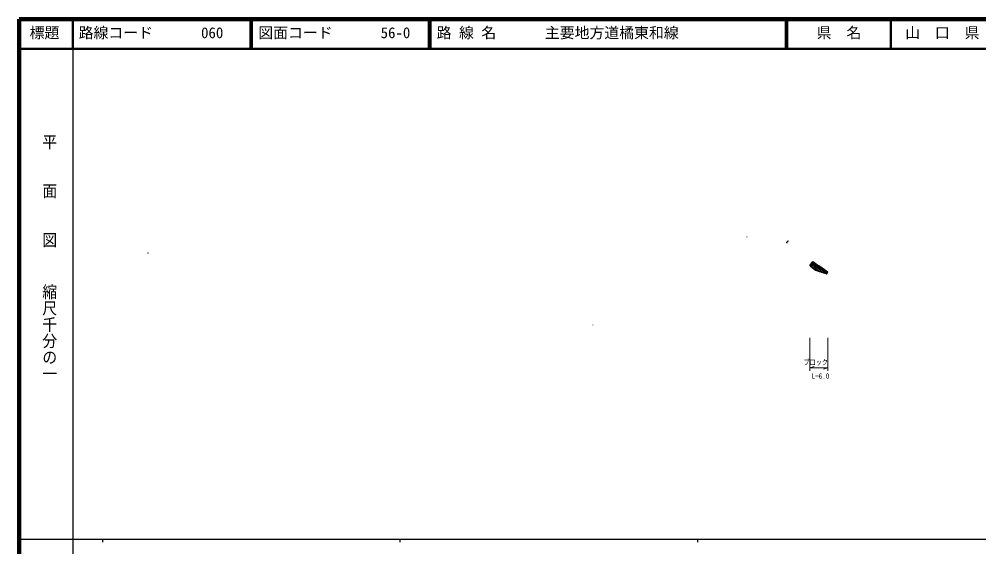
# Model space of a CAD drawing. Units: millimetres on the paper, with parts at other scales. Extents: x 40 to 680, y 20 to 380.
# Drawn here: x 40 to 362.6, y 202.4 to 380 of the extents above; entities that cross this region are included whole.
import ezdxf
from ezdxf.enums import TextEntityAlignment as Align

# ---------------------------------------------------------------- set-up
doc = ezdxf.new("R2010")
doc.units = ezdxf.units.MM
for name, color, linetype, lineweight in [('M-BMK-HTXT', 7, 'Continuous', 13), ('M-STR-HTXT', 7, 'Continuous', 13), ('M-STR-STR3', 7, 'Continuous', 25), ('M-TTL', 2, 'Continuous', 140), ('M-TTL-BAND', 7, 'Continuous', 25), ('M-TTL-FRAM', 2, 'Continuous', 50), ('M-TTL-LINE', 7, 'Continuous', 50)]:
    doc.layers.add(name, color=color, linetype=linetype, lineweight=lineweight)
doc.layers.add('M-TTL-TXT', color=7, linetype='Continuous')
doc.styles.add('@ＭＳ ゴシック', font='')
doc.styles.add('ＭＳ ゴシック', font='')
doc.styles.get('@ＭＳ ゴシック').set_extended_font_data('@MS Gothic')
doc.styles.get('ＭＳ ゴシック').set_extended_font_data('MS Gothic')

msp = doc.modelspace()

# ---------------------------------------------------------------- linework, layer by layer
at = {"layer": 'M-BMK-HTXT'}
for centre, radius in [((284.664, 306.712), 0.0313), ((284.664, 306.712), 0.025), ((284.664, 306.712), 0.0188), ((284.664, 306.712), 0.0125), ((284.664, 306.712), 0.0063), ((83.32, 301.316), 0.0313), ((83.32, 301.316), 0.025), ((83.32, 301.316), 0.0188), ((83.32, 301.316), 0.0125), ((83.32, 301.316), 0.0063), ((232.839, 277.084), 0.0313), ((232.839, 277.084), 0.025), ((232.839, 277.084), 0.0188), ((232.839, 277.084), 0.0125), ((232.839, 277.084), 0.0063)]:
    msp.add_circle(centre, radius, dxfattribs=at)
at = {"layer": 'M-STR-HTXT'}
for p, q in [((305.786, 272.722), (305.786, 261.653)), ((311.886, 261.653), (311.886, 272.722)), ((305.786, 262.653), (307.286, 263.073)), ((305.786, 262.653), (311.886, 262.653)), ((311.886, 262.653), (310.386, 262.233))]:
    msp.add_line(p, q, dxfattribs=at)
at = {"layer": 'M-STR-STR3'}
for p, q in [((305.786, 297.075), (306.875, 298.479)), ((306.024, 296.891), (305.786, 297.075)), ((306.807, 297.902), (306.024, 296.891)), ((306.084, 296.844), (307.59, 297.307)), ((306.126, 296.857), (306.089, 296.976)), ((306.489, 296.526), (306.365, 296.93)), ((306.464, 297.459), (306.457, 297.482)), ((306.603, 297.004), (306.464, 297.459)), ((306.489, 297.492), (307.1, 297.679)), ((306.562, 296.468), (308.08, 296.934)), ((306.568, 298.084), (308.567, 296.564)), ((306.633, 298.16), (308.628, 296.644)), ((306.696, 297.555), (306.651, 297.7)), ((306.989, 296.599), (306.842, 297.077)), ((306.875, 298.479), (308.865, 296.966)), ((307.081, 297.151), (306.935, 297.629)), ((307.467, 296.746), (307.32, 297.224)), ((307.853, 296.342), (307.706, 296.82)), ((307.945, 296.893), (307.888, 297.081)), ((308.331, 296.489), (308.229, 296.821)), ((311.886, 294.817), (308.865, 296.966)), ((306.834, 296.255), (306.75, 296.526)), ((307.041, 296.092), (308.57, 296.562)), ((307.375, 296.195), (307.228, 296.673)), ((307.519, 295.716), (309.084, 296.197)), ((307.523, 295.713), (307.522, 295.717)), ((307.761, 295.79), (307.614, 296.268)), ((308.143, 295.398), (308, 295.864)), ((308.239, 295.937), (308.092, 296.415)), ((308.164, 295.391), (309.597, 295.832)), ((308.436, 295.296), (308.386, 295.459)), ((308.625, 295.533), (308.478, 296.011)), ((311.344, 294.589), (308.57, 296.562)), ((308.717, 296.084), (308.57, 296.562)), ((311.654, 294.491), (308.628, 296.644)), ((309.011, 295.128), (308.864, 295.606)), ((309.103, 295.68), (308.956, 296.157)), ((308.962, 295.113), (310.111, 295.466)), ((309.315, 294.991), (309.25, 295.202)), ((309.489, 295.275), (309.342, 295.753)), ((309.874, 294.871), (309.728, 295.348)), ((309.76, 294.835), (310.625, 295.101)), ((309.967, 295.422), (309.909, 295.61)), ((310.193, 294.685), (310.113, 294.944)), ((310.352, 295.017), (310.243, 295.372)), ((310.558, 294.558), (311.138, 294.736)), ((310.738, 294.613), (310.591, 295.091)), ((311.072, 294.379), (310.977, 294.686)), ((311.165, 294.346), (311.404, 294.67)), ((311.165, 294.346), (311.406, 294.168)), ((311.406, 294.168), (311.886, 294.817))]:
    msp.add_line(p, q, dxfattribs=at)
msp.add_lwpolyline([(306.024, 296.891), (307.749, 295.535), (311.165, 294.346)], dxfattribs=at)
at = {"layer": 'M-TTL'}
for p, q in [((40, 380), (40, 20)), ((680, 380), (40, 380))]:
    msp.add_line(p, q, dxfattribs=at)
at = {"layer": 'M-TTL-BAND'}
for p, q in [((58, 370), (58, 20)), ((40, 205), (579, 205)), ((68, 205), (68, 204)), ((168, 205), (168, 204)), ((268, 205), (268, 204))]:
    msp.add_line(p, q, dxfattribs=at)
at = {"layer": 'M-TTL-FRAM'}
for centre, radius in [((298.117, 304.861), 0.025), ((298.117, 304.861), 0.0157), ((298.117, 304.861), 0.0125), ((298.117, 304.861), 0.0094), ((298.117, 304.861), 0.0063), ((298.117, 304.861), 0.0032), ((298.449, 305.259), 0.025), ((298.449, 305.259), 0.0157), ((298.449, 305.259), 0.0125), ((298.449, 305.259), 0.0094), ((298.449, 305.259), 0.0063), ((298.449, 305.259), 0.0032)]:
    msp.add_circle(centre, radius, dxfattribs=at)
at = {"layer": 'M-TTL-LINE'}
for p, q in [((58, 380), (58, 370)), ((117.75, 380), (117.75, 370)), ((118.25, 380), (118.25, 370)), ((177.75, 380), (177.75, 370)), ((178.25, 380), (178.25, 370)), ((297.75, 380), (297.75, 370)), ((298.25, 380), (298.25, 370)), ((333, 380), (333, 370)), ((40, 370), (680, 370))]:
    msp.add_line(p, q, dxfattribs=at)

# ---------------------------------------------------------------- texts
at = {"layer": 'M-STR-HTXT', "style": 'ＭＳ ゴシック', "width": 0.8}
for s, p in [('ブロック', (303.686, 263.053)), ('L=6.0', (306.401, 258.429))]:
    msp.add_text(s, height=1.833, dxfattribs=at).set_placement(p, align=Align.BOTTOM_LEFT)
at = {"layer": 'M-TTL-BAND', "style": '@ＭＳ ゴシック', "width": 1.1}
for s, p in [('平\u3000\u3000面\u3000\u3000図', (47.277, 341.475)), ('縮尺千分の一', (47.277, 291.03))]:
    msp.add_text(s, height=3.666, rotation=270, dxfattribs=at).set_placement(p, align=Align.BOTTOM_LEFT)
at = {"layer": 'M-TTL-TXT', "style": 'ＭＳ ゴシック'}
for s, p in [('標題', (43.5, 372.5)), ('路線コード', (60, 372.5)), ('図面コード', (120.38, 372.5)), ('路 線 名', (180.38, 372.5)), ('主要地方道橘東和線', (216.734, 372.5)), ('県\u3000名', (308.125, 372.5)), ('山\u3000口\u3000県', (337.875, 372.5)), ('060', (101.142, 372.5)), ('56-0', (161.521, 372.5))]:
    msp.add_text(s, height=3.666, dxfattribs=at).set_placement(p, align=Align.BOTTOM_LEFT)

doc.saveas('drawing.dxf')
